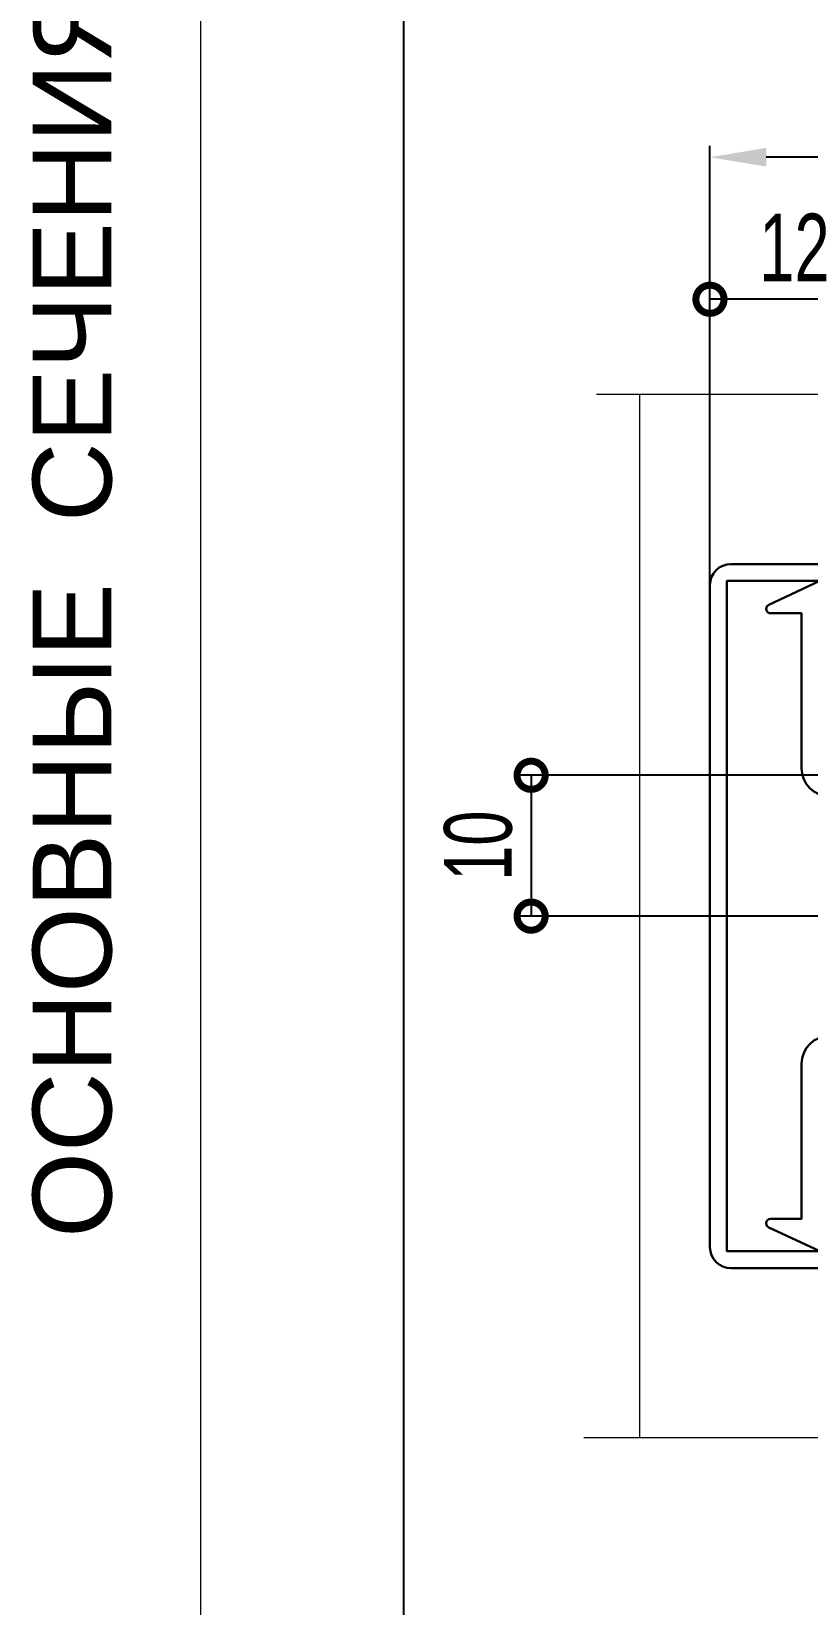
# Model space of a CAD drawing. Extents: x -37 to 8820, y -336 to 478.
# Drawn here: x 2738.5 to 2772.9, y 124.4 to 194.2 of the extents above; entities that cross this region are included whole.
import ezdxf

# ---------------------------------------------------------------- set-up
doc = ezdxf.new("R2010")
doc.units = 0
doc.header["$LTSCALE"] = 5
doc.layers.get('0').update_dxf_attribs({"linetype": 'CONTINUOUS', "lineweight": 30})
doc.layers.get('DEFPOINTS').update_dxf_attribs({"linetype": 'CONTINUOUS'})
for name, color, linetype, lineweight in [('Dimentions', 5, 'CONTINUOUS', 15), ('Зигзаг', 1, 'CONTINUOUS', 15), ('Конструкции', 252, 'CONTINUOUS', 20), ('Текстовый', 7, 'CONTINUOUS', 9)]:
    doc.layers.add(name, color=color, linetype=linetype, lineweight=lineweight)
doc.layers.add('Скрытые', color=14, linetype='CONTINUOUS', plot=False)
doc.styles.add('3', font='RUSS.SHX', dxfattribs={"width": 0.7, "height": 3})
doc.styles.add('Фирм', font='arial.ttf', dxfattribs={"height": 3.5})
doc.dimstyles.new('MX1_6', dxfattribs={"dimtxt": 3, "dimasz": 2.5, "dimexe": 0.5, "dimexo": 0, "dimgap": 0.8, "dimtad": 1, "dimlfac": 1.6, "dimdsep": 46, "dimtxsty": '3', "dimcen": 0, "dimclrd": 256, "dimclre": 256, "dimclrt": 256, "dimaunit": 1, "dimadec": 0, "dimazin": 0, "dimtfac": 1, "dimtmove": 0, "dimatfit": 1, "dimfxl": 1, "dimtvp": 1, "dimtolj": 1, "dimtzin": 0, "dimarcsym": 0})

# ---------------------------------------------------------------- blocks, each defined once
blk = doc.blocks.new('_DotSmall')
at = {"color": 0, "linetype": 'ByBlock', "const_width": 0.5}
blk.add_lwpolyline([(-0.0625, 0, 1), (0.0625, 0, 1)], format="xyb", close=True, dxfattribs=at)
blk = doc.blocks.new('*D1222')
at = {"layer": 'DEFPOINTS', "color": 0, "linetype": 'Continuous', "transparency": 16777216}
for p in [(2779.237850648251, 161.1752130463367), (2760.673427557856, 154.9252130464363), (2787.362850648372, 154.9252130464363)]:
    blk.add_point(p, dxfattribs=at)
at = {"layer": 'Dimentions', "linetype": 'Continuous', "lineweight": -2, "transparency": 16777216}
for p, q in [((2779.237850648251, 161.1752130463367), (2760.173427557856, 161.1752130463367)), ((2760.673427557856, 161.1752130463367), (2760.673427557856, 154.9252130464363)), ((2787.362850648372, 154.9252130464363), (2760.173427557856, 154.9252130464363))]:
    blk.add_line(p, q, dxfattribs=at)
at = {"layer": 'Dimentions', "linetype": 'Continuous', "lineweight": -2, "transparency": 16777216, "xscale": 2.5, "yscale": 2.5, "zscale": 2.5}
for p, rotation in [((2760.673427557856, 161.1752130463367), 90), ((2760.673427557856, 154.9252130464363), 270)]:
    blk.add_blockref('_DotSmall', p, dxfattribs=dict(at, rotation=rotation))
at = {"layer": 'Dimentions', "linetype": 'Continuous', "transparency": 16777216, "insert": (2758.330570414999, 158.0502130463857), "char_height": 3, "attachment_point": 5, "rotation": 90, "style": '3'}
blk.add_mtext('\\A1;10', dxfattribs=at)
blk = doc.blocks.new('*D1227')
at = {"layer": 'DEFPOINTS', "color": 0, "linetype": 'Continuous', "transparency": 16777216}
for p in [(2768.612850648393, 188.6035650663172), (2816.112850648393, 178.5382525368506), (2768.612850648393, 167.8618401887017)]:
    blk.add_point(p, dxfattribs=at)
at = {"layer": 'Dimentions', "linetype": 'Continuous', "lineweight": -2, "transparency": 16777216}
for p, q in [((2768.612850648393, 167.8618401887017), (2768.612850648393, 189.1035650663173)), ((2813.612850648393, 188.6035650663172), (2771.112850648393, 188.6035650663172)), ((2816.112850648393, 178.5382525368506), (2816.112850648393, 189.1035650663173))]:
    blk.add_line(p, q, dxfattribs=at)
at = {"layer": 'Dimentions', "linetype": 'Continuous', "transparency": 16777216}
for points in [[(2771.112850648393, 189.0202317329839), (2771.112850648393, 188.1868983996506), (2768.612850648393, 188.6035650663172)], [(2813.612850648393, 189.0202317329839), (2813.612850648393, 188.1868983996506), (2816.112850648393, 188.6035650663172)]]:
    blk.add_solid(points, dxfattribs=at)
at = {"layer": 'Dimentions', "linetype": 'Continuous', "transparency": 16777216, "insert": (2792.362850648393, 190.9035650663173), "char_height": 3, "attachment_point": 5, "style": '3'}
blk.add_mtext('\\A1;76', dxfattribs=at)
blk = doc.blocks.new('*D1228')
at = {"layer": 'DEFPOINTS', "color": 0, "linetype": 'Continuous', "transparency": 16777216}
for p in [(2768.612850648277, 182.2994457338229), (2776.112850648273, 178.0804468878893), (2768.612850648277, 167.8618401887017)]:
    blk.add_point(p, dxfattribs=at)
at = {"layer": 'Dimentions', "linetype": 'Continuous', "lineweight": -2, "transparency": 16777216}
for p, q in [((2768.612850648277, 167.8618401887017), (2768.612850648277, 182.7994457338229)), ((2776.112850648273, 182.2994457338229), (2768.612850648277, 182.2994457338229)), ((2776.112850648273, 178.0804468878893), (2776.112850648273, 182.7994457338229))]:
    blk.add_line(p, q, dxfattribs=at)
at = {"layer": 'Dimentions', "linetype": 'Continuous', "lineweight": -2, "transparency": 16777216, "xscale": 2.5, "yscale": 2.5, "zscale": 2.5, "rotation": 180}
blk.add_blockref('_DotSmall', (2768.612850648277, 182.2994457338229), dxfattribs=at)
at = {"layer": 'Dimentions', "linetype": 'Continuous', "lineweight": -2, "transparency": 16777216, "xscale": 2.5, "yscale": 2.5, "zscale": 2.5}
blk.add_blockref('_DotSmall', (2776.112850648273, 182.2994457338229), dxfattribs=at)
at = {"layer": 'Dimentions', "linetype": 'Continuous', "transparency": 16777216, "insert": (2772.362850648275, 184.5994457338229), "char_height": 3, "attachment_point": 5, "style": '3'}
blk.add_mtext('\\A1;12', dxfattribs=at)

msp = doc.modelspace()

# ---------------------------------------------------------------- linework, layer by layer
msp.add_lwpolyline([(2768.612850648393, 140.2377130464331), (2768.612850648393, 169.6127130464322, -0.4142135623731006), (2769.550350648393, 170.5502130464322), (2775.862850648393, 170.5502130464322, -0.8025848516716022), (2775.968505213828, 170.0736360996727), (2774.531829880809, 169.4037033896036, -0.4015594422234812), (2773.958819303976, 169.5982899695093, 0.279739281223065), (2773.626149229129, 169.8002130464322), (2769.362850648393, 169.8002130464322), (2769.362850648393, 140.0502130464326), (2773.626149229129, 140.0502130464326, 0.279739281223065), (2773.958819303976, 140.2521361233559, -0.4015594422234812), (2774.531829880809, 140.4467227032617), (2775.968505213828, 139.7767899931921, -0.8025848516716022), (2775.862850648393, 139.3002130464331), (2769.550350648393, 139.3002130464331, -0.4142135623731006)], format="xyb", close=True)
for points in [[(2773.458917002106, 169.7826457565058), (2771.221109724316, 168.739139085397, 0.2914734195861182), (2771.112850648393, 168.5692063753274), (2771.112850648393, 168.5502130464367, 0.4142135623731233), (2771.300350648391, 168.3627130464363), (2772.675350648392, 168.3627130464363), (2772.675350648392, 161.4877130464362, 0.4142135623730284), (2773.925350648392, 160.2377130464363)], [(2773.925350648392, 149.6127130464363, 0.4142135623730284), (2772.675350648392, 148.3627130464363), (2772.675350648392, 141.4877130464363), (2771.300350648391, 141.4877130464363, 0.4142135623731232), (2771.112850648393, 141.3002130464363), (2771.112850648393, 141.2812197175451, 0.2914734195861226), (2771.221109724316, 141.1112870074755), (2773.458917002106, 140.0677803363671, 0.4142135623730883)]]:
    msp.add_lwpolyline(points, format="xyb")
at = {"layer": 'Dimentions', "linetype": 'Continuous'}
msp.add_line((2746, 296.9999999999998), (2746, -2.274e-13), dxfattribs=at)
at = {"layer": 'Зигзаг'}
for points in [[(2827.695020139329, 178.0804468878893), (2793.327570860663, 178.0804468878893), (2792.746720889868, 179.3983433190699), (2792.311083411771, 176.7856434863045), (2791.728586464567, 178.0804468878893), (2763.57747373808, 178.0804468878893)], [(2827.695020139329, 131.7699792049768), (2793.327570860663, 131.7699792049768), (2792.746720889868, 133.0878756361574), (2792.311083411771, 130.4751758033919), (2791.728586464567, 131.7699792049768), (2763.006967964701, 131.7699792049768)]]:
    msp.add_lwpolyline(points, dxfattribs=at)
at = {"layer": 'Конструкции'}
msp.add_lwpolyline([(2765.487850648281, 178.0804468878898), (2765.487850648281, 131.7699792049768)], dxfattribs=at)
at = {"layer": 'Скрытые', "linetype": 'Continuous'}
msp.add_lwpolyline([(2920.000000000001, 9.999999999999773), (2920.000000000001, 286.9999999999998), (2755.000000000001, 286.9999999999998), (2755.000000000001, 9.999999999999773)], close=True, dxfattribs=at)

# ---------------------------------------------------------------- texts
at = {"layer": 'Текстовый', "style": 'Фирм'}
msp.add_text('ОСНОВНЫЕ  СЕЧЕНИЯ  ВИТРАЖА', height=3.5, rotation=90, dxfattribs=at).set_placement((2742.043125519618, 140.65030625967))

# ---------------------------------------------------------------- dimensions: what is measured, and where the dimension line sits
at = {"layer": 'Dimentions', "linetype": 'Continuous'}
dim = msp.add_linear_dim(base=(2768.612850648393, 188.6035650663172), p1=(2816.112850648393, 178.5382525368506), p2=(2768.612850648393, 167.8618401887017), dimstyle='MX1_6', dxfattribs=at)
dim.commit()
dim.dimension.update_dxf_attribs({"geometry": '*D1227', "text_midpoint": (2792.362850648393, 190.9035650663173)})
dim = msp.add_linear_dim(base=(2768.612850648277, 182.2994457338229), p1=(2776.112850648273, 178.0804468878893), p2=(2768.612850648277, 167.8618401887017), dimstyle='MX1_6', override={"dimdec": 0, "dimblk1": 'DotSmall', "dimblk2": 'DotSmall', "dimsah": 1}, dxfattribs=at)
dim.commit()
dim.dimension.update_dxf_attribs({"geometry": '*D1228', "text_midpoint": (2772.362850648275, 184.5994457338229)})
dim = msp.add_linear_dim(base=(2760.673427557856, 154.9252130464363), p1=(2779.23785064825, 161.1752130463367), p2=(2787.362850648371, 154.9252130464363), angle=90, dimstyle='MX1_6', override={"dimdec": 1, "dimblk1": 'DotSmall', "dimblk2": 'DotSmall', "dimsah": 1}, dxfattribs=at)
dim.commit()
dim.dimension.update_dxf_attribs({"geometry": '*D1222', "text_midpoint": (2758.330570414999, 158.0502130463857)})

doc.saveas('drawing.dxf')
